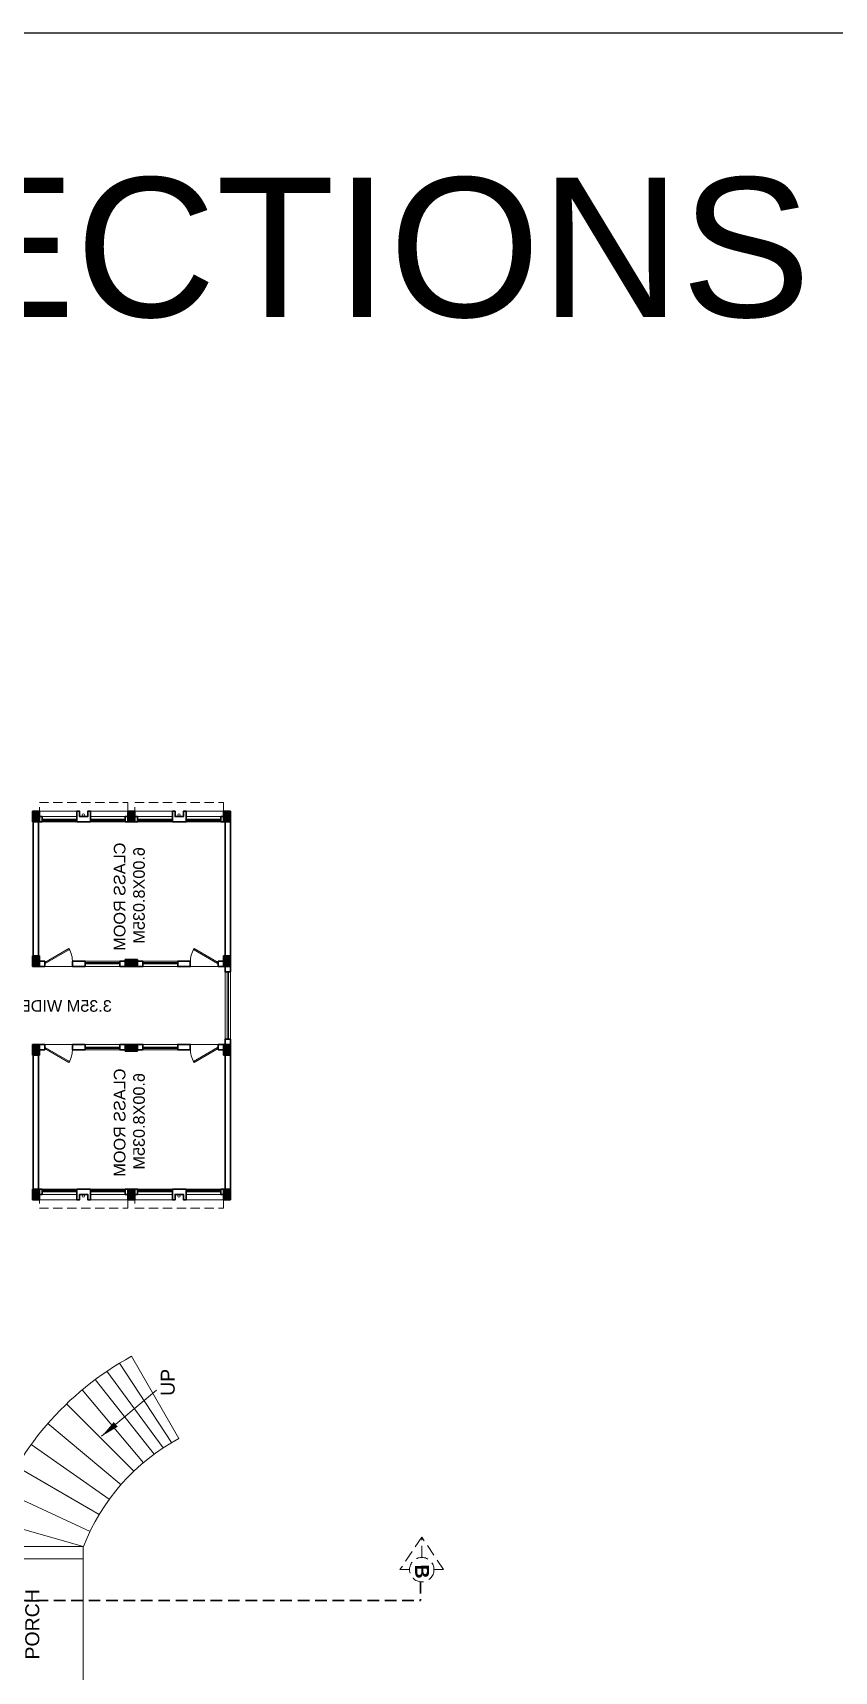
# Model space of a CAD drawing. Header units: millimetres. Extents: x 3614 to 12428, y -844 to 6844.
# Drawn here: x 5595.2 to 5629.8, y -558.3 to -487.8 of the extents above; entities that cross this region are included whole.
import ezdxf

# ---------------------------------------------------------------- set-up
doc = ezdxf.new("R2010")
doc.units = ezdxf.units.MM
doc.header["$LTSCALE"] = 40
doc.header["$MEASUREMENT"] = 0
doc.linetypes.add('DASHED', pattern=[0.75, 0.5, -0.25])
doc.linetypes.add('DASHED2', pattern=[0.375, 0.25, -0.125])
doc.layers.get('0').update_dxf_attribs({"linetype": 'CONTINUOUS', "lineweight": 20})
for name, color, linetype, lineweight in [('Beam', 254, 'CONTINUOUS', 25), ('CLL LEV.', 15, 'CONTINUOUS', 18), ('Column', 252, 'CONTINUOUS', 30), ('Column Hatch', 253, 'CONTINUOUS', 13), ('Dim', 220, 'CONTINUOUS', 15), ('Door', 54, 'CONTINUOUS', 18), ('Fixture', 44, 'CONTINUOUS', 15), ('Hidden', 30, 'DASHED', 18), ('RAMP', 213, 'CONTINUOUS', 15), ('Section', 72, 'DASHED2', 30), ('Stair', 1, 'CONTINUOUS', 15), ('TEXT', 7, 'CONTINUOUS', 20), ('Ventilator', 6, 'DASHED', 18), ('Wall', 7, 'CONTINUOUS', 30), ('Window', 150, 'CONTINUOUS', 15), ('Window-Wall', 7, 'CONTINUOUS', 18)]:
    doc.layers.add(name, color=color, linetype=linetype, lineweight=lineweight)
doc.styles.add('DIM', font='arial.ttf')
doc.styles.add('L120', font='simplex.shx', dxfattribs={"height": 1})
doc.styles.get("Standard").update_dxf_attribs({"font": 'txt.shx', "height": 0.03937})
doc.styles.add('Tabrej', font='GOTHIC.TTF')
doc.styles.add('Tabrej.', font='GOTHIC.TTF', dxfattribs={"height": 1})
doc.dimstyles.get("Standard").update_dxf_attribs({"dimtxt": 0.18, "dimasz": 0.18, "dimexe": 0.18, "dimexo": 0.0625, "dimgap": 0.09, "dimtad": 0, "dimtih": 1, "dimtoh": 1, "dimdec": 4, "dimzin": 0, "dimdsep": 46, "dimtxsty": 'Standard', "dimcen": 0.09, "dimadec": 0, "dimazin": 0, "dimtfac": 1, "dimtdec": 4, "dimtofl": 0, "dimtmove": 0, "dimatfit": 3, "dimfxl": 0, "dimtolj": 1, "dimtzin": 0, "dimarcsym": 0})

# ---------------------------------------------------------------- blocks, each defined once
blk = doc.blocks.new('COLM 530')
at = {"layer": 'Column Hatch'}
h = blk.add_hatch(color=0, dxfattribs=at)
h.dxf.hatch_style = 1
h.paths.add_polyline_path([(5443.518, -633.795), (5443.218, -633.795), (5443.218, -634.325), (5443.518, -634.325)])
at = {"layer": 'Column'}
for p, q in [((5443.518, -633.795), (5443.218, -633.795)), ((5443.218, -633.795), (5443.218, -634.325)), ((5443.518, -634.325), (5443.518, -633.795)), ((5443.218, -634.325), (5443.518, -634.325))]:
    blk.add_line(p, q, dxfattribs=at)
blk = doc.blocks.new('COLUMN 546')
at = {"layer": 'Column Hatch'}
h = blk.add_hatch(color=0, dxfattribs=at)
h.dxf.hatch_style = 1
h.paths.add_polyline_path([(0, 0), (0.3, 0), (0.3, 0.46), (0, 0.46)])
at = {"layer": 'Column'}
for p, q in [((0.3, 0.46), (0, 0.46)), ((0, 0.46), (0, 0)), ((0, 0), (0.3, 0)), ((0.3, 0), (0.3, 0.46))]:
    blk.add_line(p, q, dxfattribs=at)
blk = doc.blocks.new('VENT 2')
at = {"layer": 'Ventilator', "linetype": 'Continuous', "ltscale": 0.02}
for p, q in [((0, 0.182), (1.5, 0.182)), ((0, 0.152), (1.5, 0.152))]:
    blk.add_line(p, q, dxfattribs=at)
at = {"layer": 'Window-Wall'}
for p, q in [((0, 0.23), (1.5, 0.23)), ((0, 0), (0, 0.23)), ((0, 0.115), (1.5, 0.115)), ((1.5, 0), (0, 0)), ((1.5, 0.23), (1.5, 0))]:
    blk.add_line(p, q, dxfattribs=at)
blk = doc.blocks.new('*U18')
for p, q in [((0, 0), (0, -6)), ((40, 0), (40, -6))]:
    blk.add_line(p, q)
blk.add_lwpolyline([(0, 0), (34.6, 20), (35.5, 18.5), (0.9, -1.5)], close=True)
blk.add_arc((0, 0), 40, 0, 30)
blk = doc.blocks.new('DOOR1')
at = {"layer": 'Door'}
blk.add_line((0, 0), (1.2, 0), dxfattribs=at)
at = {"layer": 'Door', "xscale": 0.0300000000000013, "yscale": 0.0300000000000013, "zscale": 0.0300000000000013}
blk.add_blockref('*U18', (0, 0.18), dxfattribs=at)
blk = doc.blocks.new('WINDOW 1')
at = {"layer": 'CLL LEV.'}
for p, q in [((-0.115, -0.23), (-0.115, -0.46)), ((-0.115, -0.46), (1.615, -0.46)), ((1.615, -0.23), (1.615, -0.46))]:
    blk.add_line(p, q, dxfattribs=at)
at = {"layer": 'Window'}
for p, q in [((0, -0.051), (1.5, -0.051)), ((0, -0.081), (1.5, -0.081))]:
    blk.add_line(p, q, dxfattribs=at)
at = {"layer": 'Window-Wall'}
for p, q in [((0, 0), (1.5, 0)), ((0, -0.23), (0, 0)), ((1.5, 0), (1.5, -0.23)), ((0, -0.115), (1.5, -0.115)), ((1.5, -0.23), (0, -0.23))]:
    blk.add_line(p, q, dxfattribs=at)
blk = doc.blocks.new('SHAFT2')
at = {"layer": 'Fixture'}
blk.add_circle((0.302, 0.307), 0.05, dxfattribs=at)
at = {"layer": 'Wall'}
blk.add_lwpolyline([(0, 0.585), (0.46, 0.585), (0.46, 0.47), (0.23, 0.47), (0.23, 0.115), (0.46, 0.115), (0.46, 0), (0, 0), (0, 0.585)], dxfattribs=at)
blk = doc.blocks.new('vent new')
at = {"layer": 'Hidden', "ltscale": 0.02}
for p, q in [((5437.058, -595.929), (5436.458, -595.929)), ((5436.458, -595.929), (5436.458, -599.744)), ((5436.458, -599.744), (5437.058, -599.744))]:
    blk.add_line(p, q, dxfattribs=at)
blk = doc.blocks.new('BDHVBFH')
at = {"layer": 'Section', "color": 7, "linetype": 'ByBlock', "lineweight": 20, "ltscale": 0.05}
for p, q in [((5432.399, -574.787), (5431.461, -576.186)), ((5432.399, -575.66), (5432.399, -574.787)), ((5433.338, -576.186), (5432.399, -574.787)), ((5431.873, -576.186), (5431.461, -576.186)), ((5433.338, -576.186), (5432.925, -576.186))]:
    blk.add_line(p, q, dxfattribs=at)
blk.add_circle((5432.399, -576.186), 0.526, dxfattribs=at)
blk = doc.blocks.new('SECT BB')
at = {"layer": 'Section', "ltscale": 0.05}
for p, q in [((5469.946, -289.614), (5470.752, -289.614)), ((5470.752, -343.655), (5470.752, -289.614)), ((5469.946, -343.655), (5470.752, -343.655))]:
    blk.add_line(p, q, dxfattribs=at)
at = {"layer": 'Section', "rotation": 90}
for p in [(4893.237, -5721.963), (4893.237, -5776.106)]:
    blk.add_blockref('BDHVBFH', p, dxfattribs=at)
at = {"layer": 'Section', "char_height": 0.6, "attachment_point": 1, "rotation": 1.0017, "style": 'Tabrej'}
for insert in [(5469.197, -289.257), (5469.197, -343.405)]:
    blk.add_mtext_dynamic_manual_height_columns('{\\fArial|b1|i0|c0|p34;B}', width=20.54056, gutter_width=5, heights=[0], dxfattribs=dict(at, insert=insert))
blk = doc.blocks.new('PORCH')
at = {"layer": 'RAMP', "ltscale": 0.05}
for p, q in [((-117.091, 51.925), (-118.753, 51.925)), ((-117.621, 47.963), (-118.753, 51.925)), ((-111.611, 51.925), (-109.95, 51.925)), ((-111.081, 47.963), (-109.95, 51.925)), ((-111.081, 47.963), (-111.081, 51.924)), ((-121.063, 50.832), (-119.218, 47.655)), ((-121.063, 50.832), (-118.998, 47.275)), ((-118.268, 47.672), (-120.007, 51.401)), ((-110.435, 47.672), (-108.696, 51.401)), ((-107.64, 50.832), (-109.704, 47.275)), ((-107.64, 50.832), (-109.484, 47.655)), ((-122.008, 50.207), (-119.651, 46.841)), ((-106.695, 50.207), (-109.051, 46.841)), ((-122.919, 49.483), (-120.28, 46.338)), ((-105.784, 49.483), (-108.422, 46.338)), ((-124.363, 48.008), (-121.227, 45.373)), ((-123.76, 48.681), (-120.861, 45.782)), ((-104.942, 48.681), (-107.842, 45.782)), ((-104.339, 48.008), (-107.475, 45.373)), ((-124.803, 47.452), (-121.596, 44.906)), ((-117.621, 47.963), (-117.091, 47.963)), ((-111.081, 47.963), (-111.611, 47.963)), ((-103.899, 47.452), (-107.107, 44.906)), ((-125.164, 46.944), (-121.859, 44.529)), ((-103.538, 46.944), (-106.843, 44.529)), ((-125.807, 45.886), (-122.27, 43.844)), ((-125.513, 46.397), (-122.09, 44.161)), ((-103.189, 46.397), (-106.613, 44.161)), ((-102.895, 45.886), (-106.433, 43.844))]:
    blk.add_line(p, q, dxfattribs=at)
at = {"layer": 'RAMP'}
blk.add_line((-117.621, 47.963), (-117.621, 51.924), dxfattribs=at)
at = {"layer": 'RAMP', "ltscale": 0.05}
for centre, radius, start, end in [((-114.351, 39.644), 13.046, 109.71673, 151.41399), ((-114.351, 39.644), 13.046, 28.58601, 70.28327), ((-114.34, 39.558), 9.014, 111.34835, 151.61178), ((-114.363, 39.558), 9.014, 28.38822, 68.65165)]:
    blk.add_arc(centre, radius, start, end, dxfattribs=at)
at = {"layer": 'Stair'}
for p, q in [((-117.091, 51.925), (-117.091, 47.965)), ((-111.611, 47.965), (-111.611, 51.925)), ((-117.091, 47.965), (-111.611, 47.965))]:
    blk.add_line(p, q, dxfattribs=at)
at = {"layer": 'Wall'}
blk.add_line((-117.091, 47.965), (-117.091, 47.965), dxfattribs=at)
at = {"layer": 'Wall', "char_height": 0.6, "attachment_point": 1, "style": 'Tabrej.'}
for s, insert in [('{\\fArial|b0|i0|c0|p34;DN}', (-118.914, 50.866)), ('{\\fArial|b0|i0|c0|p34;PORCH}', (-115.95, 50.461)), ('{\\fArial|b0|i0|c0|p34;UP}', (-104.6, 44.625))]:
    blk.add_mtext_dynamic_manual_height_columns(s, width=2.98657, gutter_width=5, heights=[0], dxfattribs=dict(at, insert=insert))
at = {"layer": 'Dim'}
for points, override in [([(-121.186, 48.292), (-118.977, 49.992)], {"dimscale": 40, "dimtxt": 1, "dimasz": 0.02, "dimdec": 2, "dimpost": "'", "dimtxsty": 'L120', "dimtdec": 2, "dimarcsym": 1}), ([(-106.34, 47.176), (-104.357, 44.813)], {"dimscale": 40, "dimtxt": 1, "dimasz": 0.02, "dimgap": 0.09, "dimtad": 0, "dimdec": 2, "dimpost": "'", "dimtxsty": 'L120', "dimtdec": 2, "dimarcsym": 1})]:
    blk.add_leader(points, dimstyle='Standard', override=override, dxfattribs=at)

msp = doc.modelspace()

# ---------------------------------------------------------------- linework, layer by layer
at = {"layer": 'Beam', "ltscale": 0.05}
msp.add_lwpolyline([(5438.4239, -487.786), (5799.6085, -487.786), (5799.6085, -606.4426), (5438.4239, -606.4426)], close=True, dxfattribs=at)
at = {"layer": 'Wall'}
for p, q in [((5595.2657, -527.5363), (5595.2657, -521.7663)), ((5595.4957, -527.5363), (5595.4957, -521.7663)), ((5603.5307, -527.5363), (5603.5307, -521.7663)), ((5603.7607, -527.5363), (5603.7607, -521.7663)), ((5595.2657, -531.8063), (5595.2657, -537.5763)), ((5595.4957, -531.8063), (5595.4957, -537.5763)), ((5603.5307, -531.8063), (5603.5307, -537.5763)), ((5603.7607, -531.8063), (5603.7607, -537.5763))]:
    msp.add_line(p, q, dxfattribs=at)
for points in [[(5595.5307, -521.5363), (5595.6457, -521.5363), (5595.6457, -521.7663), (5595.5307, -521.7663), (5595.5307, -521.5363)], [(5595.6457, -521.5363), (5595.5307, -521.5363), (5595.5307, -521.7663), (5595.6457, -521.7663), (5595.6457, -521.5363)], [(5599.3457, -521.5363), (5599.2307, -521.5363), (5599.2307, -521.7663), (5599.3457, -521.7663), (5599.3457, -521.5363)], [(5599.6457, -521.5363), (5599.7607, -521.5363), (5599.7607, -521.7663), (5599.6457, -521.7663), (5599.6457, -521.5363)], [(5599.7607, -521.5363), (5599.6457, -521.5363), (5599.6457, -521.7663), (5599.7607, -521.7663), (5599.7607, -521.5363)], [(5603.4607, -521.5363), (5603.3457, -521.5363), (5603.3457, -521.7663), (5603.4607, -521.7663), (5603.4607, -521.5363)], [(5595.5307, -527.7663), (5595.5307, -527.9963), (5595.7607, -527.9963), (5595.7607, -527.7663), (5595.5307, -527.7663)], [(5596.9607, -527.7663), (5596.9607, -527.9963), (5597.5007, -527.9963), (5597.5007, -527.7663), (5596.9607, -527.7663)], [(5599.0007, -527.7663), (5599.0007, -527.9963), (5599.2307, -527.9963), (5599.2307, -527.7663), (5599.0007, -527.7663)], [(5599.9899, -527.7663), (5599.9899, -527.9963), (5599.7599, -527.9963), (5599.7599, -527.7663), (5599.9899, -527.7663)], [(5602.0307, -527.7663), (5602.0307, -527.9963), (5601.4899, -527.9963), (5601.4899, -527.7663), (5602.0307, -527.7663)], [(5603.4607, -527.7663), (5603.4607, -527.9963), (5603.2307, -527.9963), (5603.2307, -527.7663), (5603.4607, -527.7663)], [(5603.7607, -528.2263), (5603.5307, -528.2263), (5603.5307, -527.9963), (5603.7607, -527.9963), (5603.7607, -528.2263)], [(5603.7607, -531.3463), (5603.5307, -531.3463), (5603.5307, -531.1163), (5603.7607, -531.1163), (5603.7607, -531.3463)], [(5595.5307, -531.5763), (5595.5307, -531.3463), (5595.7607, -531.3463), (5595.7607, -531.5763), (5595.5307, -531.5763)], [(5596.9607, -531.5763), (5596.9607, -531.3463), (5597.5007, -531.3463), (5597.5007, -531.5763), (5596.9607, -531.5763)], [(5599.0007, -531.5763), (5599.0007, -531.3463), (5599.2307, -531.3463), (5599.2307, -531.5763), (5599.0007, -531.5763)], [(5599.9907, -531.5763), (5599.9907, -531.3463), (5599.7607, -531.3463), (5599.7607, -531.5763), (5599.9907, -531.5763)], [(5602.0307, -531.5763), (5602.0307, -531.3463), (5601.4907, -531.3463), (5601.4907, -531.5763), (5602.0307, -531.5763)], [(5603.4607, -531.5763), (5603.4607, -531.3463), (5603.2307, -531.3463), (5603.2307, -531.5763), (5603.4607, -531.5763)], [(5595.5307, -537.8063), (5595.6457, -537.8063), (5595.6457, -537.5763), (5595.5307, -537.5763), (5595.5307, -537.8063)], [(5595.6457, -537.8063), (5595.5307, -537.8063), (5595.5307, -537.5763), (5595.6457, -537.5763), (5595.6457, -537.8063)], [(5599.3457, -537.8063), (5599.2307, -537.8063), (5599.2307, -537.5763), (5599.3457, -537.5763), (5599.3457, -537.8063)], [(5599.6457, -537.8063), (5599.7607, -537.8063), (5599.7607, -537.5763), (5599.6457, -537.5763), (5599.6457, -537.8063)], [(5599.7607, -537.8063), (5599.6457, -537.8063), (5599.6457, -537.5763), (5599.7607, -537.5763), (5599.7607, -537.8063)], [(5603.4607, -537.8063), (5603.3457, -537.8063), (5603.3457, -537.5763), (5603.4607, -537.5763), (5603.4607, -537.8063)]]:
    msp.add_lwpolyline(points, dxfattribs=at)
at = {"layer": 'Window', "linetype": 'ByBlock', "ltscale": 0.05}
for p, q in [((5603.6207, -528.2263), (5603.6207, -531.1163)), ((5603.6707, -528.2263), (5603.6707, -531.1163))]:
    msp.add_line(p, q, dxfattribs=at)
at = {"layer": 'Window-Wall', "linetype": 'ByBlock', "ltscale": 0.05}
for p, q in [((5603.5307, -528.2263), (5603.5307, -531.1163)), ((5603.7607, -528.2263), (5603.7607, -531.1163))]:
    msp.add_line(p, q, dxfattribs=at)

# ---------------------------------------------------------------- block references
at = {"color": 7, "extrusion": (0, 0, -1), "zscale": -1}
for p in [(-5595.5307, -521.7663), (-5599.6457, -521.7663), (-5603.7607, -521.7663), (-5595.5307, -527.9963), (-5603.7607, -527.9963)]:
    msp.add_blockref('COLUMN 546', p, dxfattribs=at)
at = {"linetype": 'ByBlock', "rotation": 90}
for p in [(5597.7307, -521.7663), (5601.8457, -521.7663)]:
    msp.add_blockref('SHAFT2', p, dxfattribs=at)
at = {"extrusion": (0, 0, -1), "zscale": -1, "rotation": 270}
for p in [(-4965.4359, 4915.5215), (-4965.4359, 4911.8715)]:
    msp.add_blockref('COLM 530', p, dxfattribs=at)
at = {"color": 7, "rotation": 180}
for p in [(5595.5307, -531.3463), (5603.7607, -531.3463), (5595.5307, -537.5763), (5599.6457, -537.5763), (5603.7607, -537.5763)]:
    msp.add_blockref('COLUMN 546', p, dxfattribs=at)
at = {"linetype": 'ByBlock', "extrusion": (0, 0, -1), "zscale": -1, "rotation": 270}
for p in [(-5597.7307, -537.5763), (-5601.8457, -537.5763)]:
    msp.add_blockref('SHAFT2', p, dxfattribs=at)
at = {"layer": 'CLL LEV.', "extrusion": (0, 0, -1), "zscale": -1, "rotation": 180}
for p in [(-5595.6457, -521.7663), (-5597.7307, -521.7663), (-5599.7607, -521.7663), (-5601.8457, -521.7663)]:
    msp.add_blockref('WINDOW 1', p, dxfattribs=at)
at = {"layer": 'CLL LEV.'}
for p in [(5595.6457, -537.5763), (5597.7307, -537.5763), (5599.7607, -537.5763), (5601.8457, -537.5763)]:
    msp.add_blockref('WINDOW 1', p, dxfattribs=at)
at = {"layer": 'Hidden', "extrusion": (0, 0, -1), "zscale": -1, "rotation": 270}
for p in [(-4999.6019, 4915.5215), (-5003.7169, 4915.5215)]:
    msp.add_blockref('vent new', p, dxfattribs=at)
at = {"layer": 'Hidden', "rotation": 90}
for p in [(4999.6019, -5974.8641), (5003.7169, -5974.8641)]:
    msp.add_blockref('vent new', p, dxfattribs=at)
at = {"layer": 'Section', "rotation": 270}
msp.add_blockref('SECT BB', (5901.5609, 4915.4571), dxfattribs=at)
at = {"layer": 'Wall'}
for name, p in [('DOOR1', (5595.7607, -527.9963)), ('VENT 2', (5597.5007, -527.9963))]:
    msp.add_blockref(name, p, dxfattribs=at)
at = {"layer": 'Wall', "extrusion": (0, 0, -1), "zscale": -1}
for name, p in [('DOOR1', (-5603.2307, -527.9963)), ('VENT 2', (-5601.4899, -527.9963))]:
    msp.add_blockref(name, p, dxfattribs=at)
at = {"layer": 'Wall', "extrusion": (0, 0, -1), "zscale": -1, "rotation": 180}
for name, p in [('DOOR1', (-5595.7607, -531.3463)), ('VENT 2', (-5597.5007, -531.3463))]:
    msp.add_blockref(name, p, dxfattribs=at)
at = {"layer": 'Wall', "rotation": 180}
for name, p in [('VENT 2', (5601.4907, -531.3463)), ('DOOR1', (5603.2307, -531.3463))]:
    msp.add_blockref(name, p, dxfattribs=at)
at = {"layer": 'Window-Wall', "rotation": 90.02349579960665}
msp.add_blockref('PORCH', (5645.3404, -441.8659), dxfattribs=at)

# ---------------------------------------------------------------- texts
at = {"layer": 'TEXT', "color": 1, "style": 'DIM'}
msp.add_text('SECTIONS', height=6, dxfattribs=at).set_placement((5585.9067, -500.0226))
at = {"layer": 'TEXT', "extrusion": (0, 0, -1), "char_height": 0.5, "attachment_point": 1, "style": 'DIM'}
for s, insert, text_direction in [('{\\fArial|b0|i0|c0|p34;CLASS ROOM\\P 6.00X8.035M}', (5598.7381, -522.6588), (0, -1, 0)), ('{\\fArial|b0|i0|c0|p34;3.35M WIDE CORRIDOR}', (5598.6518, -529.4425), (-1, 0, 0)), ('{\\fArial|b0|i0|c0|p34;CLASS ROOM\\P 6.00X8.035M}', (5598.7381, -532.3871), (0, -1, 0))]:
    msp.add_mtext_dynamic_manual_height_columns(s, width=19.989683, gutter_width=5, heights=[0], dxfattribs=dict(at, insert=insert, text_direction=text_direction))

doc.saveas('drawing.dxf')
